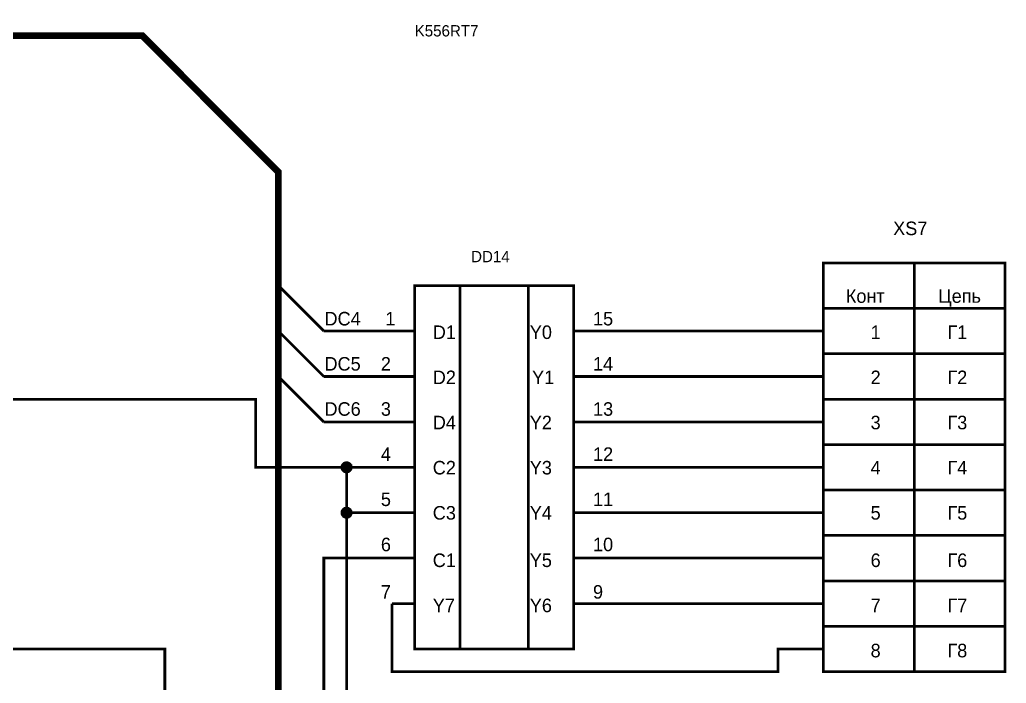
# Model space of a CAD drawing. Header units: millimetres. Extents: x 0 to 841, y 0 to 594.
# Drawn here: x 396.5 to 505.1, y 366.2 to 439.3 of the extents above; entities that cross this region are included whole.
import ezdxf

# ---------------------------------------------------------------- set-up
doc = ezdxf.new("R2010")
doc.units = ezdxf.units.MM
doc.layers.add('Sheet', color=255, linetype='Continuous')

msp = doc.modelspace()

# ---------------------------------------------------------------- linework, layer by layer
at = {"layer": 'Sheet'}
for points, const_width in [([(257.56, 464.99), (257.56, 437.5), (410.02, 437.5), (425, 422.49), (425, 340)], 0.749), ([(494.99, 412.49), (494.99, 367.49)], 0.3), ([(425, 409.99), (430, 404.99)], 0.3), ([(445, 409.99), (445, 369.99)], 0.3), ([(452.5, 409.99), (452.5, 369.99)], 0.3), ([(484.99, 407.49), (504.97, 407.49)], 0.3), ([(425, 404.99), (430, 399.99)], 0.3), ([(430, 404.99), (430, 404.99), (437.5, 404.99)], 0.3), ([(440, 404.99), (437.5, 404.99)], 0.3), ([(457.49, 404.99), (459.99, 404.99)], 0.3), ([(459.99, 404.99), (482.49, 404.99)], 0.3), ([(484.99, 404.99), (482.49, 404.99)], 0.3), ([(484.99, 402.49), (504.97, 402.49)], 0.3), ([(425, 399.99), (430, 394.99)], 0.3), ([(430, 399.99), (437.5, 399.99)], 0.3), ([(440, 399.99), (437.5, 399.99)], 0.3), ([(457.49, 399.99), (459.99, 399.99)], 0.3), ([(459.99, 399.99), (482.49, 399.99)], 0.3), ([(484.99, 399.99), (482.49, 399.99)], 0.3), ([(307.55, 374.99), (305.05, 374.99), (305.05, 397.49), (422.5, 397.49), (422.5, 390), (432.5, 390)], 0.3), ([(484.99, 397.49), (504.97, 397.49)], 0.3), ([(430, 394.99), (430, 394.99), (437.5, 394.99)], 0.3), ([(440, 394.99), (437.5, 394.99)], 0.3), ([(457.49, 394.99), (459.99, 394.99)], 0.3), ([(459.99, 394.99), (482.49, 394.99)], 0.3), ([(484.99, 394.99), (482.49, 394.99)], 0.3), ([(484.99, 392.5), (504.97, 392.5)], 0.3), ([(431.99, 390), (431.99, 390.03), (431.99, 390.05), (431.99, 390.08), (432.01, 390.11), (432.01, 390.12), (432.02, 390.15), (432.02, 390.17), (432.04, 390.2), (432.04, 390.22), (432.05, 390.23), (432.07, 390.26), (432.08, 390.28), (432.1, 390.29), (432.11, 390.31), (432.13, 390.34), (432.15, 390.36), (432.16, 390.37), (432.18, 390.39), (432.19, 390.4), (432.22, 390.42), (432.24, 390.42), (432.25, 390.43), (432.29, 390.45), (432.3, 390.46), (432.33, 390.46), (432.35, 390.48), (432.38, 390.48), (432.39, 390.48), (432.43, 390.5), (432.46, 390.5), (432.47, 390.5), (432.5, 390.5)], 0.3), ([(431.99, 390), (431.99, 390.03), (431.99, 390.05), (431.99, 390.08), (432.01, 390.11), (432.01, 390.12), (432.02, 390.15), (432.02, 390.17), (432.04, 390.2), (432.04, 390.22), (432.05, 390.23), (432.07, 390.26), (432.08, 390.28), (432.1, 390.29), (432.11, 390.31), (432.13, 390.34), (432.15, 390.36), (432.16, 390.37), (432.18, 390.39), (432.19, 390.4), (432.22, 390.42), (432.24, 390.42), (432.25, 390.43), (432.29, 390.45), (432.3, 390.46), (432.33, 390.46), (432.35, 390.48), (432.38, 390.48), (432.39, 390.48), (432.43, 390.5), (432.46, 390.5), (432.47, 390.5), (432.5, 390.5)], 0.3), ([(431.99, 390), (431.99, 390.03), (431.99, 390.05), (431.99, 390.08), (432.01, 390.11), (432.01, 390.12), (432.02, 390.15), (432.02, 390.17), (432.04, 390.2), (432.04, 390.22), (432.05, 390.23), (432.07, 390.26), (432.08, 390.28), (432.1, 390.29), (432.11, 390.31), (432.13, 390.34), (432.15, 390.36), (432.16, 390.37), (432.18, 390.39), (432.19, 390.4), (432.22, 390.42), (432.24, 390.42), (432.25, 390.43), (432.29, 390.45), (432.3, 390.46), (432.33, 390.46), (432.35, 390.48), (432.38, 390.48), (432.39, 390.48), (432.43, 390.5), (432.46, 390.5), (432.47, 390.5), (432.5, 390.5)], 0.3), ([(431.99, 390), (431.99, 390.03), (431.99, 390.05), (431.99, 390.08), (432.01, 390.11), (432.01, 390.12), (432.02, 390.15), (432.02, 390.17), (432.04, 390.2), (432.04, 390.22), (432.05, 390.23), (432.07, 390.26), (432.08, 390.28), (432.1, 390.29), (432.11, 390.31), (432.13, 390.34), (432.15, 390.36), (432.16, 390.37), (432.18, 390.39), (432.19, 390.4), (432.22, 390.42), (432.24, 390.42), (432.25, 390.43), (432.29, 390.45), (432.3, 390.46), (432.33, 390.46), (432.35, 390.48), (432.38, 390.48), (432.39, 390.48), (432.43, 390.5), (432.46, 390.5), (432.47, 390.5), (432.5, 390.5)], 0.3), ([(431.99, 390), (431.99, 390.03), (431.99, 390.05), (431.99, 390.08), (432.01, 390.11), (432.01, 390.12), (432.02, 390.15), (432.02, 390.17), (432.04, 390.2), (432.04, 390.22), (432.05, 390.23), (432.07, 390.26), (432.08, 390.28), (432.1, 390.29), (432.11, 390.31), (432.13, 390.34), (432.15, 390.36), (432.16, 390.37), (432.18, 390.39), (432.19, 390.4), (432.22, 390.42), (432.24, 390.42), (432.25, 390.43), (432.29, 390.45), (432.3, 390.46), (432.33, 390.46), (432.35, 390.48), (432.38, 390.48), (432.39, 390.48), (432.43, 390.5), (432.46, 390.5), (432.47, 390.5), (432.5, 390.5)], 0.3), ([(431.99, 390), (431.99, 390.03), (431.99, 390.05), (431.99, 390.08), (432.01, 390.11), (432.01, 390.12), (432.02, 390.15), (432.02, 390.17), (432.04, 390.2), (432.04, 390.22), (432.05, 390.23), (432.07, 390.26), (432.08, 390.28), (432.1, 390.29), (432.11, 390.31), (432.13, 390.34), (432.15, 390.36), (432.16, 390.37), (432.18, 390.39), (432.19, 390.4), (432.22, 390.42), (432.24, 390.42), (432.25, 390.43), (432.29, 390.45), (432.3, 390.46), (432.33, 390.46), (432.35, 390.48), (432.38, 390.48), (432.39, 390.48), (432.43, 390.5), (432.46, 390.5), (432.47, 390.5), (432.5, 390.5)], 0.3), ([(431.99, 390), (431.99, 390.03), (431.99, 390.05), (431.99, 390.08), (432.01, 390.11), (432.01, 390.12), (432.02, 390.15), (432.02, 390.17), (432.04, 390.2), (432.04, 390.22), (432.05, 390.23), (432.07, 390.26), (432.08, 390.28), (432.1, 390.29), (432.11, 390.31), (432.13, 390.34), (432.15, 390.36), (432.16, 390.37), (432.18, 390.39), (432.19, 390.4), (432.22, 390.42), (432.24, 390.42), (432.25, 390.43), (432.29, 390.45), (432.3, 390.46), (432.33, 390.46), (432.35, 390.48), (432.38, 390.48), (432.39, 390.48), (432.43, 390.5), (432.46, 390.5), (432.47, 390.5), (432.5, 390.5)], 0.3), ([(431.99, 390), (431.99, 390.03), (431.99, 390.05), (431.99, 390.08), (432.01, 390.11), (432.01, 390.12), (432.02, 390.15), (432.02, 390.17), (432.04, 390.2), (432.04, 390.22), (432.05, 390.23), (432.07, 390.26), (432.08, 390.28), (432.1, 390.29), (432.11, 390.31), (432.13, 390.34), (432.15, 390.36), (432.16, 390.37), (432.18, 390.39), (432.19, 390.4), (432.22, 390.42), (432.24, 390.42), (432.25, 390.43), (432.29, 390.45), (432.3, 390.46), (432.33, 390.46), (432.35, 390.48), (432.38, 390.48), (432.39, 390.48), (432.43, 390.5), (432.46, 390.5), (432.47, 390.5), (432.5, 390.5)], 0.3), ([(432.5, 389.49), (432.47, 389.49), (432.46, 389.49), (432.43, 389.49), (432.39, 389.5), (432.38, 389.5), (432.35, 389.52), (432.33, 389.52), (432.3, 389.53), (432.29, 389.53), (432.25, 389.55), (432.24, 389.56), (432.22, 389.58), (432.19, 389.6), (432.18, 389.61), (432.16, 389.63), (432.15, 389.64), (432.13, 389.66), (432.11, 389.67), (432.1, 389.69), (432.08, 389.72), (432.07, 389.73), (432.05, 389.75), (432.04, 389.78), (432.04, 389.8), (432.02, 389.83), (432.02, 389.84), (432.01, 389.87), (432.01, 389.89), (431.99, 389.92), (431.99, 389.95), (431.99, 389.97), (431.99, 390)], 0.3), ([(431.99, 390), (431.99, 390)], 0.3), ([(432.5, 389.49), (432.47, 389.49), (432.46, 389.49), (432.43, 389.49), (432.39, 389.5), (432.38, 389.5), (432.35, 389.52), (432.33, 389.52), (432.3, 389.53), (432.29, 389.53), (432.25, 389.55), (432.24, 389.56), (432.22, 389.58), (432.19, 389.6), (432.18, 389.61), (432.16, 389.63), (432.15, 389.64), (432.13, 389.66), (432.11, 389.67), (432.1, 389.69), (432.08, 389.72), (432.07, 389.73), (432.05, 389.75), (432.04, 389.78), (432.04, 389.8), (432.02, 389.83), (432.02, 389.84), (432.01, 389.87), (432.01, 389.89), (431.99, 389.92), (431.99, 389.95), (431.99, 389.97), (431.99, 390)], 0.3), ([(431.99, 390), (431.99, 390)], 0.3), ([(432.5, 389.49), (432.47, 389.49), (432.46, 389.49), (432.43, 389.49), (432.39, 389.5), (432.38, 389.5), (432.35, 389.52), (432.33, 389.52), (432.3, 389.53), (432.29, 389.53), (432.25, 389.55), (432.24, 389.56), (432.22, 389.58), (432.19, 389.6), (432.18, 389.61), (432.16, 389.63), (432.15, 389.64), (432.13, 389.66), (432.11, 389.67), (432.1, 389.69), (432.08, 389.72), (432.07, 389.73), (432.05, 389.75), (432.04, 389.78), (432.04, 389.8), (432.02, 389.83), (432.02, 389.84), (432.01, 389.87), (432.01, 389.89), (431.99, 389.92), (431.99, 389.95), (431.99, 389.97), (431.99, 390)], 0.3), ([(431.99, 390), (431.99, 390)], 0.3), ([(432.5, 389.49), (432.47, 389.49), (432.46, 389.49), (432.43, 389.49), (432.39, 389.5), (432.38, 389.5), (432.35, 389.52), (432.33, 389.52), (432.3, 389.53), (432.29, 389.53), (432.25, 389.55), (432.24, 389.56), (432.22, 389.58), (432.19, 389.6), (432.18, 389.61), (432.16, 389.63), (432.15, 389.64), (432.13, 389.66), (432.11, 389.67), (432.1, 389.69), (432.08, 389.72), (432.07, 389.73), (432.05, 389.75), (432.04, 389.78), (432.04, 389.8), (432.02, 389.83), (432.02, 389.84), (432.01, 389.87), (432.01, 389.89), (431.99, 389.92), (431.99, 389.95), (431.99, 389.97), (431.99, 390)], 0.3), ([(431.99, 390), (431.99, 390)], 0.3), ([(432.5, 389.49), (432.47, 389.49), (432.46, 389.49), (432.43, 389.49), (432.39, 389.5), (432.38, 389.5), (432.35, 389.52), (432.33, 389.52), (432.3, 389.53), (432.29, 389.53), (432.25, 389.55), (432.24, 389.56), (432.22, 389.58), (432.19, 389.6), (432.18, 389.61), (432.16, 389.63), (432.15, 389.64), (432.13, 389.66), (432.11, 389.67), (432.1, 389.69), (432.08, 389.72), (432.07, 389.73), (432.05, 389.75), (432.04, 389.78), (432.04, 389.8), (432.02, 389.83), (432.02, 389.84), (432.01, 389.87), (432.01, 389.89), (431.99, 389.92), (431.99, 389.95), (431.99, 389.97), (431.99, 390)], 0.3), ([(431.99, 390), (431.99, 390)], 0.3), ([(432.5, 389.49), (432.47, 389.49), (432.46, 389.49), (432.43, 389.49), (432.39, 389.5), (432.38, 389.5), (432.35, 389.52), (432.33, 389.52), (432.3, 389.53), (432.29, 389.53), (432.25, 389.55), (432.24, 389.56), (432.22, 389.58), (432.19, 389.6), (432.18, 389.61), (432.16, 389.63), (432.15, 389.64), (432.13, 389.66), (432.11, 389.67), (432.1, 389.69), (432.08, 389.72), (432.07, 389.73), (432.05, 389.75), (432.04, 389.78), (432.04, 389.8), (432.02, 389.83), (432.02, 389.84), (432.01, 389.87), (432.01, 389.89), (431.99, 389.92), (431.99, 389.95), (431.99, 389.97), (431.99, 390)], 0.3), ([(431.99, 390), (431.99, 390)], 0.3), ([(432.5, 389.49), (432.47, 389.49), (432.46, 389.49), (432.43, 389.49), (432.39, 389.5), (432.38, 389.5), (432.35, 389.52), (432.33, 389.52), (432.3, 389.53), (432.29, 389.53), (432.25, 389.55), (432.24, 389.56), (432.22, 389.58), (432.19, 389.6), (432.18, 389.61), (432.16, 389.63), (432.15, 389.64), (432.13, 389.66), (432.11, 389.67), (432.1, 389.69), (432.08, 389.72), (432.07, 389.73), (432.05, 389.75), (432.04, 389.78), (432.04, 389.8), (432.02, 389.83), (432.02, 389.84), (432.01, 389.87), (432.01, 389.89), (431.99, 389.92), (431.99, 389.95), (431.99, 389.97), (431.99, 390)], 0.3), ([(431.99, 390), (431.99, 390)], 0.3), ([(432.5, 389.49), (432.47, 389.49), (432.46, 389.49), (432.43, 389.49), (432.39, 389.5), (432.38, 389.5), (432.35, 389.52), (432.33, 389.52), (432.3, 389.53), (432.29, 389.53), (432.25, 389.55), (432.24, 389.56), (432.22, 389.58), (432.19, 389.6), (432.18, 389.61), (432.16, 389.63), (432.15, 389.64), (432.13, 389.66), (432.11, 389.67), (432.1, 389.69), (432.08, 389.72), (432.07, 389.73), (432.05, 389.75), (432.04, 389.78), (432.04, 389.8), (432.02, 389.83), (432.02, 389.84), (432.01, 389.87), (432.01, 389.89), (431.99, 389.92), (431.99, 389.95), (431.99, 389.97), (431.99, 390)], 0.3), ([(431.99, 390), (431.99, 390)], 0.3), ([(432.5, 390.5), (432.5, 390.5)], 0.3), ([(432.5, 390.5), (432.53, 390.5), (432.55, 390.5), (432.58, 390.5), (432.61, 390.48), (432.63, 390.48), (432.66, 390.48), (432.67, 390.46), (432.71, 390.46), (432.72, 390.45), (432.75, 390.43), (432.77, 390.42), (432.78, 390.42), (432.81, 390.4), (432.83, 390.39), (432.84, 390.37), (432.86, 390.36), (432.88, 390.34), (432.89, 390.31), (432.91, 390.29), (432.92, 390.28), (432.94, 390.26), (432.95, 390.23), (432.97, 390.22), (432.97, 390.2), (432.98, 390.17), (432.98, 390.15), (433, 390.12), (433, 390.11), (433.02, 390.08), (433.02, 390.05), (433.02, 390.03), (433.02, 390)], 0.3), ([(432.5, 390.5), (432.5, 390.5)], 0.3), ([(432.5, 390.5), (432.53, 390.5), (432.55, 390.5), (432.58, 390.5), (432.61, 390.48), (432.63, 390.48), (432.66, 390.48), (432.67, 390.46), (432.71, 390.46), (432.72, 390.45), (432.75, 390.43), (432.77, 390.42), (432.78, 390.42), (432.81, 390.4), (432.83, 390.39), (432.84, 390.37), (432.86, 390.36), (432.88, 390.34), (432.89, 390.31), (432.91, 390.29), (432.92, 390.28), (432.94, 390.26), (432.95, 390.23), (432.97, 390.22), (432.97, 390.2), (432.98, 390.17), (432.98, 390.15), (433, 390.12), (433, 390.11), (433.02, 390.08), (433.02, 390.05), (433.02, 390.03), (433.02, 390)], 0.3), ([(432.5, 390.5), (432.5, 390.5)], 0.3), ([(432.5, 390.5), (432.53, 390.5), (432.55, 390.5), (432.58, 390.5), (432.61, 390.48), (432.63, 390.48), (432.66, 390.48), (432.67, 390.46), (432.71, 390.46), (432.72, 390.45), (432.75, 390.43), (432.77, 390.42), (432.78, 390.42), (432.81, 390.4), (432.83, 390.39), (432.84, 390.37), (432.86, 390.36), (432.88, 390.34), (432.89, 390.31), (432.91, 390.29), (432.92, 390.28), (432.94, 390.26), (432.95, 390.23), (432.97, 390.22), (432.97, 390.2), (432.98, 390.17), (432.98, 390.15), (433, 390.12), (433, 390.11), (433.02, 390.08), (433.02, 390.05), (433.02, 390.03), (433.02, 390)], 0.3), ([(432.5, 390.5), (432.5, 390.5)], 0.3), ([(432.5, 390.5), (432.53, 390.5), (432.55, 390.5), (432.58, 390.5), (432.61, 390.48), (432.63, 390.48), (432.66, 390.48), (432.67, 390.46), (432.71, 390.46), (432.72, 390.45), (432.75, 390.43), (432.77, 390.42), (432.78, 390.42), (432.81, 390.4), (432.83, 390.39), (432.84, 390.37), (432.86, 390.36), (432.88, 390.34), (432.89, 390.31), (432.91, 390.29), (432.92, 390.28), (432.94, 390.26), (432.95, 390.23), (432.97, 390.22), (432.97, 390.2), (432.98, 390.17), (432.98, 390.15), (433, 390.12), (433, 390.11), (433.02, 390.08), (433.02, 390.05), (433.02, 390.03), (433.02, 390)], 0.3), ([(432.5, 390.5), (432.5, 390.5)], 0.3), ([(432.5, 390.5), (432.53, 390.5), (432.55, 390.5), (432.58, 390.5), (432.61, 390.48), (432.63, 390.48), (432.66, 390.48), (432.67, 390.46), (432.71, 390.46), (432.72, 390.45), (432.75, 390.43), (432.77, 390.42), (432.78, 390.42), (432.81, 390.4), (432.83, 390.39), (432.84, 390.37), (432.86, 390.36), (432.88, 390.34), (432.89, 390.31), (432.91, 390.29), (432.92, 390.28), (432.94, 390.26), (432.95, 390.23), (432.97, 390.22), (432.97, 390.2), (432.98, 390.17), (432.98, 390.15), (433, 390.12), (433, 390.11), (433.02, 390.08), (433.02, 390.05), (433.02, 390.03), (433.02, 390)], 0.3), ([(432.5, 390.5), (432.5, 390.5)], 0.3), ([(432.5, 390.5), (432.53, 390.5), (432.55, 390.5), (432.58, 390.5), (432.61, 390.48), (432.63, 390.48), (432.66, 390.48), (432.67, 390.46), (432.71, 390.46), (432.72, 390.45), (432.75, 390.43), (432.77, 390.42), (432.78, 390.42), (432.81, 390.4), (432.83, 390.39), (432.84, 390.37), (432.86, 390.36), (432.88, 390.34), (432.89, 390.31), (432.91, 390.29), (432.92, 390.28), (432.94, 390.26), (432.95, 390.23), (432.97, 390.22), (432.97, 390.2), (432.98, 390.17), (432.98, 390.15), (433, 390.12), (433, 390.11), (433.02, 390.08), (433.02, 390.05), (433.02, 390.03), (433.02, 390)], 0.3), ([(432.5, 390.5), (432.5, 390.5)], 0.3), ([(432.5, 390.5), (432.53, 390.5), (432.55, 390.5), (432.58, 390.5), (432.61, 390.48), (432.63, 390.48), (432.66, 390.48), (432.67, 390.46), (432.71, 390.46), (432.72, 390.45), (432.75, 390.43), (432.77, 390.42), (432.78, 390.42), (432.81, 390.4), (432.83, 390.39), (432.84, 390.37), (432.86, 390.36), (432.88, 390.34), (432.89, 390.31), (432.91, 390.29), (432.92, 390.28), (432.94, 390.26), (432.95, 390.23), (432.97, 390.22), (432.97, 390.2), (432.98, 390.17), (432.98, 390.15), (433, 390.12), (433, 390.11), (433.02, 390.08), (433.02, 390.05), (433.02, 390.03), (433.02, 390)], 0.3), ([(432.5, 390.5), (432.5, 390.5)], 0.3), ([(432.5, 390.5), (432.53, 390.5), (432.55, 390.5), (432.58, 390.5), (432.61, 390.48), (432.63, 390.48), (432.66, 390.48), (432.67, 390.46), (432.71, 390.46), (432.72, 390.45), (432.75, 390.43), (432.77, 390.42), (432.78, 390.42), (432.81, 390.4), (432.83, 390.39), (432.84, 390.37), (432.86, 390.36), (432.88, 390.34), (432.89, 390.31), (432.91, 390.29), (432.92, 390.28), (432.94, 390.26), (432.95, 390.23), (432.97, 390.22), (432.97, 390.2), (432.98, 390.17), (432.98, 390.15), (433, 390.12), (433, 390.11), (433.02, 390.08), (433.02, 390.05), (433.02, 390.03), (433.02, 390)], 0.3), ([(437.5, 390), (432.5, 390), (432.5, 385), (437.5, 385)], 0.3), ([(433.02, 390), (433.02, 389.97), (433.02, 389.95), (433.02, 389.92), (433, 389.89), (433, 389.87), (432.98, 389.84), (432.98, 389.83), (432.97, 389.8), (432.97, 389.78), (432.95, 389.75), (432.94, 389.73), (432.92, 389.72), (432.91, 389.69), (432.89, 389.67), (432.88, 389.66), (432.86, 389.64), (432.84, 389.63), (432.83, 389.61), (432.81, 389.6), (432.78, 389.58), (432.77, 389.56), (432.75, 389.55), (432.72, 389.53), (432.71, 389.53), (432.67, 389.52), (432.66, 389.52), (432.63, 389.5), (432.61, 389.5), (432.58, 389.49), (432.55, 389.49), (432.53, 389.49), (432.5, 389.49)], 0.3), ([(433.02, 390), (433.02, 389.97), (433.02, 389.95), (433.02, 389.92), (433, 389.89), (433, 389.87), (432.98, 389.84), (432.98, 389.83), (432.97, 389.8), (432.97, 389.78), (432.95, 389.75), (432.94, 389.73), (432.92, 389.72), (432.91, 389.69), (432.89, 389.67), (432.88, 389.66), (432.86, 389.64), (432.84, 389.63), (432.83, 389.61), (432.81, 389.6), (432.78, 389.58), (432.77, 389.56), (432.75, 389.55), (432.72, 389.53), (432.71, 389.53), (432.67, 389.52), (432.66, 389.52), (432.63, 389.5), (432.61, 389.5), (432.58, 389.49), (432.55, 389.49), (432.53, 389.49), (432.5, 389.49)], 0.3), ([(433.02, 390), (433.02, 389.97), (433.02, 389.95), (433.02, 389.92), (433, 389.89), (433, 389.87), (432.98, 389.84), (432.98, 389.83), (432.97, 389.8), (432.97, 389.78), (432.95, 389.75), (432.94, 389.73), (432.92, 389.72), (432.91, 389.69), (432.89, 389.67), (432.88, 389.66), (432.86, 389.64), (432.84, 389.63), (432.83, 389.61), (432.81, 389.6), (432.78, 389.58), (432.77, 389.56), (432.75, 389.55), (432.72, 389.53), (432.71, 389.53), (432.67, 389.52), (432.66, 389.52), (432.63, 389.5), (432.61, 389.5), (432.58, 389.49), (432.55, 389.49), (432.53, 389.49), (432.5, 389.49)], 0.3), ([(433.02, 390), (433.02, 389.97), (433.02, 389.95), (433.02, 389.92), (433, 389.89), (433, 389.87), (432.98, 389.84), (432.98, 389.83), (432.97, 389.8), (432.97, 389.78), (432.95, 389.75), (432.94, 389.73), (432.92, 389.72), (432.91, 389.69), (432.89, 389.67), (432.88, 389.66), (432.86, 389.64), (432.84, 389.63), (432.83, 389.61), (432.81, 389.6), (432.78, 389.58), (432.77, 389.56), (432.75, 389.55), (432.72, 389.53), (432.71, 389.53), (432.67, 389.52), (432.66, 389.52), (432.63, 389.5), (432.61, 389.5), (432.58, 389.49), (432.55, 389.49), (432.53, 389.49), (432.5, 389.49)], 0.3), ([(433.02, 390), (433.02, 389.97), (433.02, 389.95), (433.02, 389.92), (433, 389.89), (433, 389.87), (432.98, 389.84), (432.98, 389.83), (432.97, 389.8), (432.97, 389.78), (432.95, 389.75), (432.94, 389.73), (432.92, 389.72), (432.91, 389.69), (432.89, 389.67), (432.88, 389.66), (432.86, 389.64), (432.84, 389.63), (432.83, 389.61), (432.81, 389.6), (432.78, 389.58), (432.77, 389.56), (432.75, 389.55), (432.72, 389.53), (432.71, 389.53), (432.67, 389.52), (432.66, 389.52), (432.63, 389.5), (432.61, 389.5), (432.58, 389.49), (432.55, 389.49), (432.53, 389.49), (432.5, 389.49)], 0.3), ([(433.02, 390), (433.02, 389.97), (433.02, 389.95), (433.02, 389.92), (433, 389.89), (433, 389.87), (432.98, 389.84), (432.98, 389.83), (432.97, 389.8), (432.97, 389.78), (432.95, 389.75), (432.94, 389.73), (432.92, 389.72), (432.91, 389.69), (432.89, 389.67), (432.88, 389.66), (432.86, 389.64), (432.84, 389.63), (432.83, 389.61), (432.81, 389.6), (432.78, 389.58), (432.77, 389.56), (432.75, 389.55), (432.72, 389.53), (432.71, 389.53), (432.67, 389.52), (432.66, 389.52), (432.63, 389.5), (432.61, 389.5), (432.58, 389.49), (432.55, 389.49), (432.53, 389.49), (432.5, 389.49)], 0.3), ([(433.02, 390), (433.02, 389.97), (433.02, 389.95), (433.02, 389.92), (433, 389.89), (433, 389.87), (432.98, 389.84), (432.98, 389.83), (432.97, 389.8), (432.97, 389.78), (432.95, 389.75), (432.94, 389.73), (432.92, 389.72), (432.91, 389.69), (432.89, 389.67), (432.88, 389.66), (432.86, 389.64), (432.84, 389.63), (432.83, 389.61), (432.81, 389.6), (432.78, 389.58), (432.77, 389.56), (432.75, 389.55), (432.72, 389.53), (432.71, 389.53), (432.67, 389.52), (432.66, 389.52), (432.63, 389.5), (432.61, 389.5), (432.58, 389.49), (432.55, 389.49), (432.53, 389.49), (432.5, 389.49)], 0.3), ([(433.02, 390), (433.02, 389.97), (433.02, 389.95), (433.02, 389.92), (433, 389.89), (433, 389.87), (432.98, 389.84), (432.98, 389.83), (432.97, 389.8), (432.97, 389.78), (432.95, 389.75), (432.94, 389.73), (432.92, 389.72), (432.91, 389.69), (432.89, 389.67), (432.88, 389.66), (432.86, 389.64), (432.84, 389.63), (432.83, 389.61), (432.81, 389.6), (432.78, 389.58), (432.77, 389.56), (432.75, 389.55), (432.72, 389.53), (432.71, 389.53), (432.67, 389.52), (432.66, 389.52), (432.63, 389.5), (432.61, 389.5), (432.58, 389.49), (432.55, 389.49), (432.53, 389.49), (432.5, 389.49)], 0.3), ([(433.02, 390), (433.02, 390), (433.02, 390), (433.02, 390), (433.02, 390), (433.02, 390), (433.02, 390), (433.02, 390), (433.02, 390), (433.02, 390), (433.02, 390), (433.02, 390), (433.02, 390), (433.02, 390), (433.02, 390), (433.02, 390), (433.02, 390), (433.02, 390), (433.02, 390), (433.02, 390), (433.02, 390), (433.02, 390), (433.02, 390), (433.02, 390), (433.02, 390), (433.02, 390), (433.02, 390), (433.02, 390), (433.02, 390), (433.02, 390), (433.02, 390), (433.02, 390), (433.02, 390)], 0.3), ([(433.02, 390), (433.02, 390)], 0.3), ([(433.02, 390), (433.02, 390), (433.02, 390), (433.02, 390), (433.02, 390), (433.02, 390), (433.02, 390), (433.02, 390), (433.02, 390), (433.02, 390), (433.02, 390), (433.02, 390), (433.02, 390), (433.02, 390), (433.02, 390), (433.02, 390), (433.02, 390), (433.02, 390), (433.02, 390), (433.02, 390), (433.02, 390), (433.02, 390), (433.02, 390), (433.02, 390), (433.02, 390), (433.02, 390), (433.02, 390), (433.02, 390), (433.02, 390), (433.02, 390), (433.02, 390), (433.02, 390), (433.02, 390)], 0.3), ([(433.02, 390), (433.02, 390)], 0.3), ([(433.02, 390), (433.02, 390), (433.02, 390), (433.02, 390), (433.02, 390), (433.02, 390), (433.02, 390), (433.02, 390), (433.02, 390), (433.02, 390), (433.02, 390), (433.02, 390), (433.02, 390), (433.02, 390), (433.02, 390), (433.02, 390), (433.02, 390), (433.02, 390), (433.02, 390), (433.02, 390), (433.02, 390), (433.02, 390), (433.02, 390), (433.02, 390), (433.02, 390), (433.02, 390), (433.02, 390), (433.02, 390), (433.02, 390), (433.02, 390), (433.02, 390), (433.02, 390), (433.02, 390)], 0.3), ([(433.02, 390), (433.02, 390)], 0.3), ([(433.02, 390), (433.02, 390), (433.02, 390), (433.02, 390), (433.02, 390), (433.02, 390), (433.02, 390), (433.02, 390), (433.02, 390), (433.02, 390), (433.02, 390), (433.02, 390), (433.02, 390), (433.02, 390), (433.02, 390), (433.02, 390), (433.02, 390), (433.02, 390), (433.02, 390), (433.02, 390), (433.02, 390), (433.02, 390), (433.02, 390), (433.02, 390), (433.02, 390), (433.02, 390), (433.02, 390), (433.02, 390), (433.02, 390), (433.02, 390), (433.02, 390), (433.02, 390), (433.02, 390)], 0.3), ([(433.02, 390), (433.02, 390)], 0.3), ([(433.02, 390), (433.02, 390), (433.02, 390), (433.02, 390), (433.02, 390), (433.02, 390), (433.02, 390), (433.02, 390), (433.02, 390), (433.02, 390), (433.02, 390), (433.02, 390), (433.02, 390), (433.02, 390), (433.02, 390), (433.02, 390), (433.02, 390), (433.02, 390), (433.02, 390), (433.02, 390), (433.02, 390), (433.02, 390), (433.02, 390), (433.02, 390), (433.02, 390), (433.02, 390), (433.02, 390), (433.02, 390), (433.02, 390), (433.02, 390), (433.02, 390), (433.02, 390), (433.02, 390)], 0.3), ([(433.02, 390), (433.02, 390)], 0.3), ([(433.02, 390), (433.02, 390), (433.02, 390), (433.02, 390), (433.02, 390), (433.02, 390), (433.02, 390), (433.02, 390), (433.02, 390), (433.02, 390), (433.02, 390), (433.02, 390), (433.02, 390), (433.02, 390), (433.02, 390), (433.02, 390), (433.02, 390), (433.02, 390), (433.02, 390), (433.02, 390), (433.02, 390), (433.02, 390), (433.02, 390), (433.02, 390), (433.02, 390), (433.02, 390), (433.02, 390), (433.02, 390), (433.02, 390), (433.02, 390), (433.02, 390), (433.02, 390), (433.02, 390)], 0.3), ([(433.02, 390), (433.02, 390)], 0.3), ([(433.02, 390), (433.02, 390), (433.02, 390), (433.02, 390), (433.02, 390), (433.02, 390), (433.02, 390), (433.02, 390), (433.02, 390), (433.02, 390), (433.02, 390), (433.02, 390), (433.02, 390), (433.02, 390), (433.02, 390), (433.02, 390), (433.02, 390), (433.02, 390), (433.02, 390), (433.02, 390), (433.02, 390), (433.02, 390), (433.02, 390), (433.02, 390), (433.02, 390), (433.02, 390), (433.02, 390), (433.02, 390), (433.02, 390), (433.02, 390), (433.02, 390), (433.02, 390), (433.02, 390)], 0.3), ([(433.02, 390), (433.02, 390)], 0.3), ([(433.02, 390), (433.02, 390), (433.02, 390), (433.02, 390), (433.02, 390), (433.02, 390), (433.02, 390), (433.02, 390), (433.02, 390), (433.02, 390), (433.02, 390), (433.02, 390), (433.02, 390), (433.02, 390), (433.02, 390), (433.02, 390), (433.02, 390), (433.02, 390), (433.02, 390), (433.02, 390), (433.02, 390), (433.02, 390), (433.02, 390), (433.02, 390), (433.02, 390), (433.02, 390), (433.02, 390), (433.02, 390), (433.02, 390), (433.02, 390), (433.02, 390), (433.02, 390), (433.02, 390)], 0.3), ([(433.02, 390), (433.02, 390)], 0.3), ([(440, 390), (437.5, 390)], 0.3), ([(457.49, 390), (459.99, 390)], 0.3), ([(459.99, 390), (482.49, 390)], 0.3), ([(484.99, 390), (482.49, 390)], 0.3), ([(484.99, 387.5), (504.97, 387.5)], 0.3), ([(431.99, 385), (431.99, 385.03), (431.99, 385.04), (431.99, 385.07), (432.01, 385.11), (432.01, 385.12), (432.02, 385.15), (432.02, 385.17), (432.04, 385.2), (432.04, 385.21), (432.05, 385.23), (432.07, 385.26), (432.08, 385.28), (432.1, 385.29), (432.11, 385.31), (432.13, 385.34), (432.15, 385.35), (432.16, 385.37), (432.18, 385.39), (432.19, 385.4), (432.22, 385.42), (432.24, 385.42), (432.25, 385.43), (432.29, 385.45), (432.3, 385.46), (432.33, 385.46), (432.35, 385.48), (432.38, 385.48), (432.39, 385.48), (432.43, 385.49), (432.46, 385.49), (432.47, 385.49), (432.5, 385.49)], 0.3), ([(431.99, 385), (431.99, 385.03), (431.99, 385.04), (431.99, 385.07), (432.01, 385.11), (432.01, 385.12), (432.02, 385.15), (432.02, 385.17), (432.04, 385.2), (432.04, 385.21), (432.05, 385.23), (432.07, 385.26), (432.08, 385.28), (432.1, 385.29), (432.11, 385.31), (432.13, 385.34), (432.15, 385.35), (432.16, 385.37), (432.18, 385.39), (432.19, 385.4), (432.22, 385.42), (432.24, 385.42), (432.25, 385.43), (432.29, 385.45), (432.3, 385.46), (432.33, 385.46), (432.35, 385.48), (432.38, 385.48), (432.39, 385.48), (432.43, 385.49), (432.46, 385.49), (432.47, 385.49), (432.5, 385.49)], 0.3), ([(431.99, 385), (431.99, 385.03), (431.99, 385.04), (431.99, 385.07), (432.01, 385.11), (432.01, 385.12), (432.02, 385.15), (432.02, 385.17), (432.04, 385.2), (432.04, 385.21), (432.05, 385.23), (432.07, 385.26), (432.08, 385.28), (432.1, 385.29), (432.11, 385.31), (432.13, 385.34), (432.15, 385.35), (432.16, 385.37), (432.18, 385.39), (432.19, 385.4), (432.22, 385.42), (432.24, 385.42), (432.25, 385.43), (432.29, 385.45), (432.3, 385.46), (432.33, 385.46), (432.35, 385.48), (432.38, 385.48), (432.39, 385.48), (432.43, 385.49), (432.46, 385.49), (432.47, 385.49), (432.5, 385.49)], 0.3), ([(431.99, 385), (431.99, 385.03), (431.99, 385.04), (431.99, 385.07), (432.01, 385.11), (432.01, 385.12), (432.02, 385.15), (432.02, 385.17), (432.04, 385.2), (432.04, 385.21), (432.05, 385.23), (432.07, 385.26), (432.08, 385.28), (432.1, 385.29), (432.11, 385.31), (432.13, 385.34), (432.15, 385.35), (432.16, 385.37), (432.18, 385.39), (432.19, 385.4), (432.22, 385.42), (432.24, 385.42), (432.25, 385.43), (432.29, 385.45), (432.3, 385.46), (432.33, 385.46), (432.35, 385.48), (432.38, 385.48), (432.39, 385.48), (432.43, 385.49), (432.46, 385.49), (432.47, 385.49), (432.5, 385.49)], 0.3), ([(431.99, 385), (431.99, 385.03), (431.99, 385.04), (431.99, 385.07), (432.01, 385.11), (432.01, 385.12), (432.02, 385.15), (432.02, 385.17), (432.04, 385.2), (432.04, 385.21), (432.05, 385.23), (432.07, 385.26), (432.08, 385.28), (432.1, 385.29), (432.11, 385.31), (432.13, 385.34), (432.15, 385.35), (432.16, 385.37), (432.18, 385.39), (432.19, 385.4), (432.22, 385.42), (432.24, 385.42), (432.25, 385.43), (432.29, 385.45), (432.3, 385.46), (432.33, 385.46), (432.35, 385.48), (432.38, 385.48), (432.39, 385.48), (432.43, 385.49), (432.46, 385.49), (432.47, 385.49), (432.5, 385.49)], 0.3), ([(431.99, 385), (431.99, 385.03), (431.99, 385.04), (431.99, 385.07), (432.01, 385.11), (432.01, 385.12), (432.02, 385.15), (432.02, 385.17), (432.04, 385.2), (432.04, 385.21), (432.05, 385.23), (432.07, 385.26), (432.08, 385.28), (432.1, 385.29), (432.11, 385.31), (432.13, 385.34), (432.15, 385.35), (432.16, 385.37), (432.18, 385.39), (432.19, 385.4), (432.22, 385.42), (432.24, 385.42), (432.25, 385.43), (432.29, 385.45), (432.3, 385.46), (432.33, 385.46), (432.35, 385.48), (432.38, 385.48), (432.39, 385.48), (432.43, 385.49), (432.46, 385.49), (432.47, 385.49), (432.5, 385.49)], 0.3), ([(431.99, 385), (431.99, 385.03), (431.99, 385.04), (431.99, 385.07), (432.01, 385.11), (432.01, 385.12), (432.02, 385.15), (432.02, 385.17), (432.04, 385.2), (432.04, 385.21), (432.05, 385.23), (432.07, 385.26), (432.08, 385.28), (432.1, 385.29), (432.11, 385.31), (432.13, 385.34), (432.15, 385.35), (432.16, 385.37), (432.18, 385.39), (432.19, 385.4), (432.22, 385.42), (432.24, 385.42), (432.25, 385.43), (432.29, 385.45), (432.3, 385.46), (432.33, 385.46), (432.35, 385.48), (432.38, 385.48), (432.39, 385.48), (432.43, 385.49), (432.46, 385.49), (432.47, 385.49), (432.5, 385.49)], 0.3), ([(431.99, 385), (431.99, 385.03), (431.99, 385.04), (431.99, 385.07), (432.01, 385.11), (432.01, 385.12), (432.02, 385.15), (432.02, 385.17), (432.04, 385.2), (432.04, 385.21), (432.05, 385.23), (432.07, 385.26), (432.08, 385.28), (432.1, 385.29), (432.11, 385.31), (432.13, 385.34), (432.15, 385.35), (432.16, 385.37), (432.18, 385.39), (432.19, 385.4), (432.22, 385.42), (432.24, 385.42), (432.25, 385.43), (432.29, 385.45), (432.3, 385.46), (432.33, 385.46), (432.35, 385.48), (432.38, 385.48), (432.39, 385.48), (432.43, 385.49), (432.46, 385.49), (432.47, 385.49), (432.5, 385.49)], 0.3), ([(432.5, 385.49), (432.5, 385.49)], 0.3), ([(432.5, 385.49), (432.53, 385.49), (432.55, 385.49), (432.58, 385.49), (432.61, 385.48), (432.63, 385.48), (432.66, 385.48), (432.67, 385.46), (432.71, 385.46), (432.72, 385.45), (432.75, 385.43), (432.77, 385.42), (432.78, 385.42), (432.81, 385.4), (432.83, 385.39), (432.84, 385.37), (432.86, 385.35), (432.88, 385.34), (432.89, 385.31), (432.91, 385.29), (432.92, 385.28), (432.94, 385.26), (432.95, 385.23), (432.97, 385.21), (432.97, 385.2), (432.98, 385.17), (432.98, 385.15), (433, 385.12), (433, 385.11), (433.02, 385.07), (433.02, 385.04), (433.02, 385.03), (433.02, 385)], 0.3), ([(432.5, 385.49), (432.5, 385.49)], 0.3), ([(432.5, 385.49), (432.53, 385.49), (432.55, 385.49), (432.58, 385.49), (432.61, 385.48), (432.63, 385.48), (432.66, 385.48), (432.67, 385.46), (432.71, 385.46), (432.72, 385.45), (432.75, 385.43), (432.77, 385.42), (432.78, 385.42), (432.81, 385.4), (432.83, 385.39), (432.84, 385.37), (432.86, 385.35), (432.88, 385.34), (432.89, 385.31), (432.91, 385.29), (432.92, 385.28), (432.94, 385.26), (432.95, 385.23), (432.97, 385.21), (432.97, 385.2), (432.98, 385.17), (432.98, 385.15), (433, 385.12), (433, 385.11), (433.02, 385.07), (433.02, 385.04), (433.02, 385.03), (433.02, 385)], 0.3), ([(432.5, 385.49), (432.5, 385.49)], 0.3), ([(432.5, 385.49), (432.53, 385.49), (432.55, 385.49), (432.58, 385.49), (432.61, 385.48), (432.63, 385.48), (432.66, 385.48), (432.67, 385.46), (432.71, 385.46), (432.72, 385.45), (432.75, 385.43), (432.77, 385.42), (432.78, 385.42), (432.81, 385.4), (432.83, 385.39), (432.84, 385.37), (432.86, 385.35), (432.88, 385.34), (432.89, 385.31), (432.91, 385.29), (432.92, 385.28), (432.94, 385.26), (432.95, 385.23), (432.97, 385.21), (432.97, 385.2), (432.98, 385.17), (432.98, 385.15), (433, 385.12), (433, 385.11), (433.02, 385.07), (433.02, 385.04), (433.02, 385.03), (433.02, 385)], 0.3), ([(432.5, 385.49), (432.5, 385.49)], 0.3), ([(432.5, 385.49), (432.53, 385.49), (432.55, 385.49), (432.58, 385.49), (432.61, 385.48), (432.63, 385.48), (432.66, 385.48), (432.67, 385.46), (432.71, 385.46), (432.72, 385.45), (432.75, 385.43), (432.77, 385.42), (432.78, 385.42), (432.81, 385.4), (432.83, 385.39), (432.84, 385.37), (432.86, 385.35), (432.88, 385.34), (432.89, 385.31), (432.91, 385.29), (432.92, 385.28), (432.94, 385.26), (432.95, 385.23), (432.97, 385.21), (432.97, 385.2), (432.98, 385.17), (432.98, 385.15), (433, 385.12), (433, 385.11), (433.02, 385.07), (433.02, 385.04), (433.02, 385.03), (433.02, 385)], 0.3), ([(432.5, 385.49), (432.5, 385.49)], 0.3), ([(432.5, 385.49), (432.53, 385.49), (432.55, 385.49), (432.58, 385.49), (432.61, 385.48), (432.63, 385.48), (432.66, 385.48), (432.67, 385.46), (432.71, 385.46), (432.72, 385.45), (432.75, 385.43), (432.77, 385.42), (432.78, 385.42), (432.81, 385.4), (432.83, 385.39), (432.84, 385.37), (432.86, 385.35), (432.88, 385.34), (432.89, 385.31), (432.91, 385.29), (432.92, 385.28), (432.94, 385.26), (432.95, 385.23), (432.97, 385.21), (432.97, 385.2), (432.98, 385.17), (432.98, 385.15), (433, 385.12), (433, 385.11), (433.02, 385.07), (433.02, 385.04), (433.02, 385.03), (433.02, 385)], 0.3), ([(432.5, 385.49), (432.5, 385.49)], 0.3), ([(432.5, 385.49), (432.53, 385.49), (432.55, 385.49), (432.58, 385.49), (432.61, 385.48), (432.63, 385.48), (432.66, 385.48), (432.67, 385.46), (432.71, 385.46), (432.72, 385.45), (432.75, 385.43), (432.77, 385.42), (432.78, 385.42), (432.81, 385.4), (432.83, 385.39), (432.84, 385.37), (432.86, 385.35), (432.88, 385.34), (432.89, 385.31), (432.91, 385.29), (432.92, 385.28), (432.94, 385.26), (432.95, 385.23), (432.97, 385.21), (432.97, 385.2), (432.98, 385.17), (432.98, 385.15), (433, 385.12), (433, 385.11), (433.02, 385.07), (433.02, 385.04), (433.02, 385.03), (433.02, 385)], 0.3), ([(432.5, 385.49), (432.5, 385.49)], 0.3), ([(432.5, 385.49), (432.53, 385.49), (432.55, 385.49), (432.58, 385.49), (432.61, 385.48), (432.63, 385.48), (432.66, 385.48), (432.67, 385.46), (432.71, 385.46), (432.72, 385.45), (432.75, 385.43), (432.77, 385.42), (432.78, 385.42), (432.81, 385.4), (432.83, 385.39), (432.84, 385.37), (432.86, 385.35), (432.88, 385.34), (432.89, 385.31), (432.91, 385.29), (432.92, 385.28), (432.94, 385.26), (432.95, 385.23), (432.97, 385.21), (432.97, 385.2), (432.98, 385.17), (432.98, 385.15), (433, 385.12), (433, 385.11), (433.02, 385.07), (433.02, 385.04), (433.02, 385.03), (433.02, 385)], 0.3), ([(432.5, 385.49), (432.5, 385.49)], 0.3), ([(432.5, 385.49), (432.53, 385.49), (432.55, 385.49), (432.58, 385.49), (432.61, 385.48), (432.63, 385.48), (432.66, 385.48), (432.67, 385.46), (432.71, 385.46), (432.72, 385.45), (432.75, 385.43), (432.77, 385.42), (432.78, 385.42), (432.81, 385.4), (432.83, 385.39), (432.84, 385.37), (432.86, 385.35), (432.88, 385.34), (432.89, 385.31), (432.91, 385.29), (432.92, 385.28), (432.94, 385.26), (432.95, 385.23), (432.97, 385.21), (432.97, 385.2), (432.98, 385.17), (432.98, 385.15), (433, 385.12), (433, 385.11), (433.02, 385.07), (433.02, 385.04), (433.02, 385.03), (433.02, 385)], 0.3), ([(432.5, 384.48), (432.47, 384.48), (432.46, 384.48), (432.43, 384.48), (432.39, 384.5), (432.38, 384.5), (432.35, 384.52), (432.33, 384.52), (432.3, 384.53), (432.29, 384.53), (432.25, 384.55), (432.24, 384.56), (432.22, 384.58), (432.19, 384.59), (432.18, 384.61), (432.16, 384.62), (432.15, 384.64), (432.13, 384.66), (432.11, 384.67), (432.1, 384.69), (432.08, 384.72), (432.07, 384.73), (432.05, 384.75), (432.04, 384.78), (432.04, 384.8), (432.02, 384.83), (432.02, 384.84), (432.01, 384.87), (432.01, 384.89), (431.99, 384.92), (431.99, 384.95), (431.99, 384.97), (431.99, 385)], 0.3), ([(431.99, 385), (431.99, 385)], 0.3), ([(432.5, 384.48), (432.47, 384.48), (432.46, 384.48), (432.43, 384.48), (432.39, 384.5), (432.38, 384.5), (432.35, 384.52), (432.33, 384.52), (432.3, 384.53), (432.29, 384.53), (432.25, 384.55), (432.24, 384.56), (432.22, 384.58), (432.19, 384.59), (432.18, 384.61), (432.16, 384.62), (432.15, 384.64), (432.13, 384.66), (432.11, 384.67), (432.1, 384.69), (432.08, 384.72), (432.07, 384.73), (432.05, 384.75), (432.04, 384.78), (432.04, 384.8), (432.02, 384.83), (432.02, 384.84), (432.01, 384.87), (432.01, 384.89), (431.99, 384.92), (431.99, 384.95), (431.99, 384.97), (431.99, 385)], 0.3), ([(431.99, 385), (431.99, 385)], 0.3), ([(432.5, 384.48), (432.47, 384.48), (432.46, 384.48), (432.43, 384.48), (432.39, 384.5), (432.38, 384.5), (432.35, 384.52), (432.33, 384.52), (432.3, 384.53), (432.29, 384.53), (432.25, 384.55), (432.24, 384.56), (432.22, 384.58), (432.19, 384.59), (432.18, 384.61), (432.16, 384.62), (432.15, 384.64), (432.13, 384.66), (432.11, 384.67), (432.1, 384.69), (432.08, 384.72), (432.07, 384.73), (432.05, 384.75), (432.04, 384.78), (432.04, 384.8), (432.02, 384.83), (432.02, 384.84), (432.01, 384.87), (432.01, 384.89), (431.99, 384.92), (431.99, 384.95), (431.99, 384.97), (431.99, 385)], 0.3), ([(431.99, 385), (431.99, 385)], 0.3), ([(432.5, 384.48), (432.47, 384.48), (432.46, 384.48), (432.43, 384.48), (432.39, 384.5), (432.38, 384.5), (432.35, 384.52), (432.33, 384.52), (432.3, 384.53), (432.29, 384.53), (432.25, 384.55), (432.24, 384.56), (432.22, 384.58), (432.19, 384.59), (432.18, 384.61), (432.16, 384.62), (432.15, 384.64), (432.13, 384.66), (432.11, 384.67), (432.1, 384.69), (432.08, 384.72), (432.07, 384.73), (432.05, 384.75), (432.04, 384.78), (432.04, 384.8), (432.02, 384.83), (432.02, 384.84), (432.01, 384.87), (432.01, 384.89), (431.99, 384.92), (431.99, 384.95), (431.99, 384.97), (431.99, 385)], 0.3), ([(431.99, 385), (431.99, 385)], 0.3), ([(432.5, 384.48), (432.47, 384.48), (432.46, 384.48), (432.43, 384.48), (432.39, 384.5), (432.38, 384.5), (432.35, 384.52), (432.33, 384.52), (432.3, 384.53), (432.29, 384.53), (432.25, 384.55), (432.24, 384.56), (432.22, 384.58), (432.19, 384.59), (432.18, 384.61), (432.16, 384.62), (432.15, 384.64), (432.13, 384.66), (432.11, 384.67), (432.1, 384.69), (432.08, 384.72), (432.07, 384.73), (432.05, 384.75), (432.04, 384.78), (432.04, 384.8), (432.02, 384.83), (432.02, 384.84), (432.01, 384.87), (432.01, 384.89), (431.99, 384.92), (431.99, 384.95), (431.99, 384.97), (431.99, 385)], 0.3), ([(431.99, 385), (431.99, 385)], 0.3), ([(432.5, 384.48), (432.47, 384.48), (432.46, 384.48), (432.43, 384.48), (432.39, 384.5), (432.38, 384.5), (432.35, 384.52), (432.33, 384.52), (432.3, 384.53), (432.29, 384.53), (432.25, 384.55), (432.24, 384.56), (432.22, 384.58), (432.19, 384.59), (432.18, 384.61), (432.16, 384.62), (432.15, 384.64), (432.13, 384.66), (432.11, 384.67), (432.1, 384.69), (432.08, 384.72), (432.07, 384.73), (432.05, 384.75), (432.04, 384.78), (432.04, 384.8), (432.02, 384.83), (432.02, 384.84), (432.01, 384.87), (432.01, 384.89), (431.99, 384.92), (431.99, 384.95), (431.99, 384.97), (431.99, 385)], 0.3), ([(431.99, 385), (431.99, 385)], 0.3), ([(432.5, 384.48), (432.47, 384.48), (432.46, 384.48), (432.43, 384.48), (432.39, 384.5), (432.38, 384.5), (432.35, 384.52), (432.33, 384.52), (432.3, 384.53), (432.29, 384.53), (432.25, 384.55), (432.24, 384.56), (432.22, 384.58), (432.19, 384.59), (432.18, 384.61), (432.16, 384.62), (432.15, 384.64), (432.13, 384.66), (432.11, 384.67), (432.1, 384.69), (432.08, 384.72), (432.07, 384.73), (432.05, 384.75), (432.04, 384.78), (432.04, 384.8), (432.02, 384.83), (432.02, 384.84), (432.01, 384.87), (432.01, 384.89), (431.99, 384.92), (431.99, 384.95), (431.99, 384.97), (431.99, 385)], 0.3), ([(431.99, 385), (431.99, 385)], 0.3), ([(432.5, 384.48), (432.47, 384.48), (432.46, 384.48), (432.43, 384.48), (432.39, 384.5), (432.38, 384.5), (432.35, 384.52), (432.33, 384.52), (432.3, 384.53), (432.29, 384.53), (432.25, 384.55), (432.24, 384.56), (432.22, 384.58), (432.19, 384.59), (432.18, 384.61), (432.16, 384.62), (432.15, 384.64), (432.13, 384.66), (432.11, 384.67), (432.1, 384.69), (432.08, 384.72), (432.07, 384.73), (432.05, 384.75), (432.04, 384.78), (432.04, 384.8), (432.02, 384.83), (432.02, 384.84), (432.01, 384.87), (432.01, 384.89), (431.99, 384.92), (431.99, 384.95), (431.99, 384.97), (431.99, 385)], 0.3), ([(431.99, 385), (431.99, 385)], 0.3), ([(433.02, 385), (433.02, 384.97), (433.02, 384.95), (433.02, 384.92), (433, 384.89), (433, 384.87), (432.98, 384.84), (432.98, 384.83), (432.97, 384.8), (432.97, 384.78), (432.95, 384.75), (432.94, 384.73), (432.92, 384.72), (432.91, 384.69), (432.89, 384.67), (432.88, 384.66), (432.86, 384.64), (432.84, 384.62), (432.83, 384.61), (432.81, 384.59), (432.78, 384.58), (432.77, 384.56), (432.75, 384.55), (432.72, 384.53), (432.71, 384.53), (432.67, 384.52), (432.66, 384.52), (432.63, 384.5), (432.61, 384.5), (432.58, 384.48), (432.55, 384.48), (432.53, 384.48), (432.5, 384.48)], 0.3), ([(433.02, 385), (433.02, 384.97), (433.02, 384.95), (433.02, 384.92), (433, 384.89), (433, 384.87), (432.98, 384.84), (432.98, 384.83), (432.97, 384.8), (432.97, 384.78), (432.95, 384.75), (432.94, 384.73), (432.92, 384.72), (432.91, 384.69), (432.89, 384.67), (432.88, 384.66), (432.86, 384.64), (432.84, 384.62), (432.83, 384.61), (432.81, 384.59), (432.78, 384.58), (432.77, 384.56), (432.75, 384.55), (432.72, 384.53), (432.71, 384.53), (432.67, 384.52), (432.66, 384.52), (432.63, 384.5), (432.61, 384.5), (432.58, 384.48), (432.55, 384.48), (432.53, 384.48), (432.5, 384.48)], 0.3), ([(432.5, 385), (432.5, 329.99), (432.5, 324.99), (437.5, 324.99)], 0.3), ([(433.02, 385), (433.02, 384.97), (433.02, 384.95), (433.02, 384.92), (433, 384.89), (433, 384.87), (432.98, 384.84), (432.98, 384.83), (432.97, 384.8), (432.97, 384.78), (432.95, 384.75), (432.94, 384.73), (432.92, 384.72), (432.91, 384.69), (432.89, 384.67), (432.88, 384.66), (432.86, 384.64), (432.84, 384.62), (432.83, 384.61), (432.81, 384.59), (432.78, 384.58), (432.77, 384.56), (432.75, 384.55), (432.72, 384.53), (432.71, 384.53), (432.67, 384.52), (432.66, 384.52), (432.63, 384.5), (432.61, 384.5), (432.58, 384.48), (432.55, 384.48), (432.53, 384.48), (432.5, 384.48)], 0.3), ([(433.02, 385), (433.02, 384.97), (433.02, 384.95), (433.02, 384.92), (433, 384.89), (433, 384.87), (432.98, 384.84), (432.98, 384.83), (432.97, 384.8), (432.97, 384.78), (432.95, 384.75), (432.94, 384.73), (432.92, 384.72), (432.91, 384.69), (432.89, 384.67), (432.88, 384.66), (432.86, 384.64), (432.84, 384.62), (432.83, 384.61), (432.81, 384.59), (432.78, 384.58), (432.77, 384.56), (432.75, 384.55), (432.72, 384.53), (432.71, 384.53), (432.67, 384.52), (432.66, 384.52), (432.63, 384.5), (432.61, 384.5), (432.58, 384.48), (432.55, 384.48), (432.53, 384.48), (432.5, 384.48)], 0.3), ([(433.02, 385), (433.02, 384.97), (433.02, 384.95), (433.02, 384.92), (433, 384.89), (433, 384.87), (432.98, 384.84), (432.98, 384.83), (432.97, 384.8), (432.97, 384.78), (432.95, 384.75), (432.94, 384.73), (432.92, 384.72), (432.91, 384.69), (432.89, 384.67), (432.88, 384.66), (432.86, 384.64), (432.84, 384.62), (432.83, 384.61), (432.81, 384.59), (432.78, 384.58), (432.77, 384.56), (432.75, 384.55), (432.72, 384.53), (432.71, 384.53), (432.67, 384.52), (432.66, 384.52), (432.63, 384.5), (432.61, 384.5), (432.58, 384.48), (432.55, 384.48), (432.53, 384.48), (432.5, 384.48)], 0.3), ([(433.02, 385), (433.02, 384.97), (433.02, 384.95), (433.02, 384.92), (433, 384.89), (433, 384.87), (432.98, 384.84), (432.98, 384.83), (432.97, 384.8), (432.97, 384.78), (432.95, 384.75), (432.94, 384.73), (432.92, 384.72), (432.91, 384.69), (432.89, 384.67), (432.88, 384.66), (432.86, 384.64), (432.84, 384.62), (432.83, 384.61), (432.81, 384.59), (432.78, 384.58), (432.77, 384.56), (432.75, 384.55), (432.72, 384.53), (432.71, 384.53), (432.67, 384.52), (432.66, 384.52), (432.63, 384.5), (432.61, 384.5), (432.58, 384.48), (432.55, 384.48), (432.53, 384.48), (432.5, 384.48)], 0.3), ([(433.02, 385), (433.02, 384.97), (433.02, 384.95), (433.02, 384.92), (433, 384.89), (433, 384.87), (432.98, 384.84), (432.98, 384.83), (432.97, 384.8), (432.97, 384.78), (432.95, 384.75), (432.94, 384.73), (432.92, 384.72), (432.91, 384.69), (432.89, 384.67), (432.88, 384.66), (432.86, 384.64), (432.84, 384.62), (432.83, 384.61), (432.81, 384.59), (432.78, 384.58), (432.77, 384.56), (432.75, 384.55), (432.72, 384.53), (432.71, 384.53), (432.67, 384.52), (432.66, 384.52), (432.63, 384.5), (432.61, 384.5), (432.58, 384.48), (432.55, 384.48), (432.53, 384.48), (432.5, 384.48)], 0.3), ([(433.02, 385), (433.02, 384.97), (433.02, 384.95), (433.02, 384.92), (433, 384.89), (433, 384.87), (432.98, 384.84), (432.98, 384.83), (432.97, 384.8), (432.97, 384.78), (432.95, 384.75), (432.94, 384.73), (432.92, 384.72), (432.91, 384.69), (432.89, 384.67), (432.88, 384.66), (432.86, 384.64), (432.84, 384.62), (432.83, 384.61), (432.81, 384.59), (432.78, 384.58), (432.77, 384.56), (432.75, 384.55), (432.72, 384.53), (432.71, 384.53), (432.67, 384.52), (432.66, 384.52), (432.63, 384.5), (432.61, 384.5), (432.58, 384.48), (432.55, 384.48), (432.53, 384.48), (432.5, 384.48)], 0.3), ([(433.02, 385), (433.02, 385), (433.02, 385), (433.02, 385), (433.02, 385), (433.02, 385), (433.02, 385), (433.02, 385), (433.02, 385), (433.02, 385), (433.02, 385), (433.02, 385), (433.02, 385), (433.02, 385), (433.02, 385), (433.02, 385), (433.02, 385), (433.02, 385), (433.02, 385), (433.02, 385), (433.02, 385), (433.02, 385), (433.02, 385), (433.02, 385), (433.02, 385), (433.02, 385), (433.02, 385), (433.02, 385), (433.02, 385), (433.02, 385), (433.02, 385), (433.02, 385), (433.02, 385)], 0.3), ([(433.02, 385), (433.02, 385)], 0.3), ([(433.02, 385), (433.02, 385), (433.02, 385), (433.02, 385), (433.02, 385), (433.02, 385), (433.02, 385), (433.02, 385), (433.02, 385), (433.02, 385), (433.02, 385), (433.02, 385), (433.02, 385), (433.02, 385), (433.02, 385), (433.02, 385), (433.02, 385), (433.02, 385), (433.02, 385), (433.02, 385), (433.02, 385), (433.02, 385), (433.02, 385), (433.02, 385), (433.02, 385), (433.02, 385), (433.02, 385), (433.02, 385), (433.02, 385), (433.02, 385), (433.02, 385), (433.02, 385), (433.02, 385)], 0.3), ([(433.02, 385), (433.02, 385)], 0.3), ([(433.02, 385), (433.02, 385), (433.02, 385), (433.02, 385), (433.02, 385), (433.02, 385), (433.02, 385), (433.02, 385), (433.02, 385), (433.02, 385), (433.02, 385), (433.02, 385), (433.02, 385), (433.02, 385), (433.02, 385), (433.02, 385), (433.02, 385), (433.02, 385), (433.02, 385), (433.02, 385), (433.02, 385), (433.02, 385), (433.02, 385), (433.02, 385), (433.02, 385), (433.02, 385), (433.02, 385), (433.02, 385), (433.02, 385), (433.02, 385), (433.02, 385), (433.02, 385), (433.02, 385)], 0.3), ([(433.02, 385), (433.02, 385)], 0.3), ([(433.02, 385), (433.02, 385), (433.02, 385), (433.02, 385), (433.02, 385), (433.02, 385), (433.02, 385), (433.02, 385), (433.02, 385), (433.02, 385), (433.02, 385), (433.02, 385), (433.02, 385), (433.02, 385), (433.02, 385), (433.02, 385), (433.02, 385), (433.02, 385), (433.02, 385), (433.02, 385), (433.02, 385), (433.02, 385), (433.02, 385), (433.02, 385), (433.02, 385), (433.02, 385), (433.02, 385), (433.02, 385), (433.02, 385), (433.02, 385), (433.02, 385), (433.02, 385), (433.02, 385)], 0.3), ([(433.02, 385), (433.02, 385)], 0.3), ([(433.02, 385), (433.02, 385), (433.02, 385), (433.02, 385), (433.02, 385), (433.02, 385), (433.02, 385), (433.02, 385), (433.02, 385), (433.02, 385), (433.02, 385), (433.02, 385), (433.02, 385), (433.02, 385), (433.02, 385), (433.02, 385), (433.02, 385), (433.02, 385), (433.02, 385), (433.02, 385), (433.02, 385), (433.02, 385), (433.02, 385), (433.02, 385), (433.02, 385), (433.02, 385), (433.02, 385), (433.02, 385), (433.02, 385), (433.02, 385), (433.02, 385), (433.02, 385), (433.02, 385)], 0.3), ([(433.02, 385), (433.02, 385)], 0.3), ([(433.02, 385), (433.02, 385), (433.02, 385), (433.02, 385), (433.02, 385), (433.02, 385), (433.02, 385), (433.02, 385), (433.02, 385), (433.02, 385), (433.02, 385), (433.02, 385), (433.02, 385), (433.02, 385), (433.02, 385), (433.02, 385), (433.02, 385), (433.02, 385), (433.02, 385), (433.02, 385), (433.02, 385), (433.02, 385), (433.02, 385), (433.02, 385), (433.02, 385), (433.02, 385), (433.02, 385), (433.02, 385), (433.02, 385), (433.02, 385), (433.02, 385), (433.02, 385), (433.02, 385)], 0.3), ([(433.02, 385), (433.02, 385)], 0.3), ([(433.02, 385), (433.02, 385), (433.02, 385), (433.02, 385), (433.02, 385), (433.02, 385), (433.02, 385), (433.02, 385), (433.02, 385), (433.02, 385), (433.02, 385), (433.02, 385), (433.02, 385), (433.02, 385), (433.02, 385), (433.02, 385), (433.02, 385), (433.02, 385), (433.02, 385), (433.02, 385), (433.02, 385), (433.02, 385), (433.02, 385), (433.02, 385), (433.02, 385), (433.02, 385), (433.02, 385), (433.02, 385), (433.02, 385), (433.02, 385), (433.02, 385), (433.02, 385), (433.02, 385)], 0.3), ([(433.02, 385), (433.02, 385)], 0.3), ([(433.02, 385), (433.02, 385), (433.02, 385), (433.02, 385), (433.02, 385), (433.02, 385), (433.02, 385), (433.02, 385), (433.02, 385), (433.02, 385), (433.02, 385), (433.02, 385), (433.02, 385), (433.02, 385), (433.02, 385), (433.02, 385), (433.02, 385), (433.02, 385), (433.02, 385), (433.02, 385), (433.02, 385), (433.02, 385), (433.02, 385), (433.02, 385), (433.02, 385), (433.02, 385), (433.02, 385), (433.02, 385), (433.02, 385), (433.02, 385), (433.02, 385), (433.02, 385), (433.02, 385)], 0.3), ([(433.02, 385), (433.02, 385)], 0.3), ([(440, 385), (437.5, 385)], 0.3), ([(457.49, 385), (459.99, 385)], 0.3), ([(459.99, 385), (482.49, 385)], 0.3), ([(484.99, 385), (482.49, 385)], 0.3), ([(484.99, 382.5), (504.97, 382.5)], 0.3), ([(430, 345), (430, 345), (430, 345), (430, 380), (437.5, 380)], 0.3), ([(440, 380), (437.5, 380)], 0.3), ([(457.49, 380), (459.99, 380)], 0.3), ([(459.99, 380), (482.49, 380)], 0.3), ([(484.99, 380), (482.49, 380)], 0.3), ([(484.99, 377.49), (504.97, 377.49)], 0.3), ([(440, 374.99), (437.5, 374.99)], 0.3), ([(437.5, 374.99), (437.5, 367.49), (479.99, 367.49), (479.99, 369.99), (482.49, 369.99)], 0.3), ([(457.49, 374.99), (459.99, 374.99)], 0.3), ([(459.99, 374.99), (482.49, 374.99)], 0.3), ([(484.99, 374.99), (482.49, 374.99)], 0.3), ([(484.99, 372.49), (504.97, 372.49)], 0.3), ([(392.52, 369.99), (412.5, 369.99), (412.5, 305), (392.52, 305)], 0.3), ([(484.99, 369.99), (482.49, 369.99)], 0.3)]:
    msp.add_lwpolyline(points, dxfattribs=dict(at, const_width=const_width))
at = {"layer": 'Sheet', "const_width": 0.3}
for points in [[(484.99, 412.49), (504.97, 412.49), (504.97, 367.49), (484.99, 367.49), (484.99, 412.49)], [(440, 409.99), (457.49, 409.99), (457.49, 369.99), (440, 369.99), (440, 409.99)]]:
    msp.add_lwpolyline(points, close=True, dxfattribs=at)
at = {"layer": 'Sheet', "const_width": 0.508}
for points in [[(432.25, 390, 1), (432.75, 390, 1)], [(432.25, 385, 1), (432.75, 385, 1)]]:
    msp.add_lwpolyline(points, format="xyb", close=True, dxfattribs=at)

# ---------------------------------------------------------------- texts
at = {"layer": 'Sheet'}
for s, height, p in [('K556RT7', 1.243, (440, 437.42)), ('XS7', 1.491, (492.67, 415.55)), ('DD14', 1.243, (446.21, 412.57)), ('Конт', 1.491, (487.46, 408.1)), ('Цепь', 1.491, (497.64, 408.1)), ('DC4', 1.491, (430.07, 405.61)), ('1', 1.49, (436.77, 405.61)), ('15', 1.491, (459.63, 405.61)), ('D1', 1.491, (441.99, 404.12)), ('Y0', 1.491, (452.67, 404.12)), ('1', 1.49, (490.19, 404.12)), ('Г1', 1.491, (498.64, 404.12)), ('DC5', 1.491, (430.07, 400.64)), ('2', 1.49, (436.28, 400.64)), ('14', 1.491, (459.63, 400.64)), ('D2', 1.491, (441.99, 399.15)), ('Y1', 1.491, (452.92, 399.15)), ('2', 1.49, (490.19, 399.15)), ('Г2', 1.491, (498.64, 399.15)), ('DC6', 1.491, (430.07, 395.67)), ('3', 1.49, (436.28, 395.67)), ('13', 1.491, (459.63, 395.67)), ('D4', 1.491, (441.99, 394.18)), ('Y2', 1.491, (452.67, 394.18)), ('3', 1.49, (490.19, 394.18)), ('Г3', 1.491, (498.64, 394.18)), ('4', 1.49, (436.28, 390.7)), ('12', 1.491, (459.63, 390.7)), ('C2', 1.491, (441.99, 389.21)), ('Y3', 1.491, (452.67, 389.21)), ('4', 1.49, (490.19, 389.21)), ('Г4', 1.491, (498.64, 389.21)), ('5', 1.49, (436.28, 385.73)), ('11', 1.491, (459.63, 385.73)), ('C3', 1.491, (441.99, 384.24)), ('Y4', 1.491, (452.67, 384.24)), ('5', 1.49, (490.19, 384.24)), ('Г5', 1.491, (498.64, 384.24)), ('6', 1.49, (436.28, 380.76)), ('10', 1.491, (459.63, 380.76)), ('C1', 1.491, (441.99, 379.02)), ('Y5', 1.491, (452.67, 379.02)), ('6', 1.49, (490.19, 379.02)), ('Г6', 1.491, (498.64, 379.02)), ('7', 1.49, (436.28, 375.54)), ('9', 1.49, (459.63, 375.54)), ('Y7', 1.491, (441.99, 374.05)), ('Y6', 1.491, (452.67, 374.05)), ('7', 1.49, (490.19, 374.05)), ('Г7', 1.491, (498.64, 374.05)), ('8', 1.49, (490.19, 369.08)), ('Г8', 1.491, (498.64, 369.08))]:
    msp.add_text(s, height=height, dxfattribs=at).set_placement(p)

doc.saveas('drawing.dxf')
